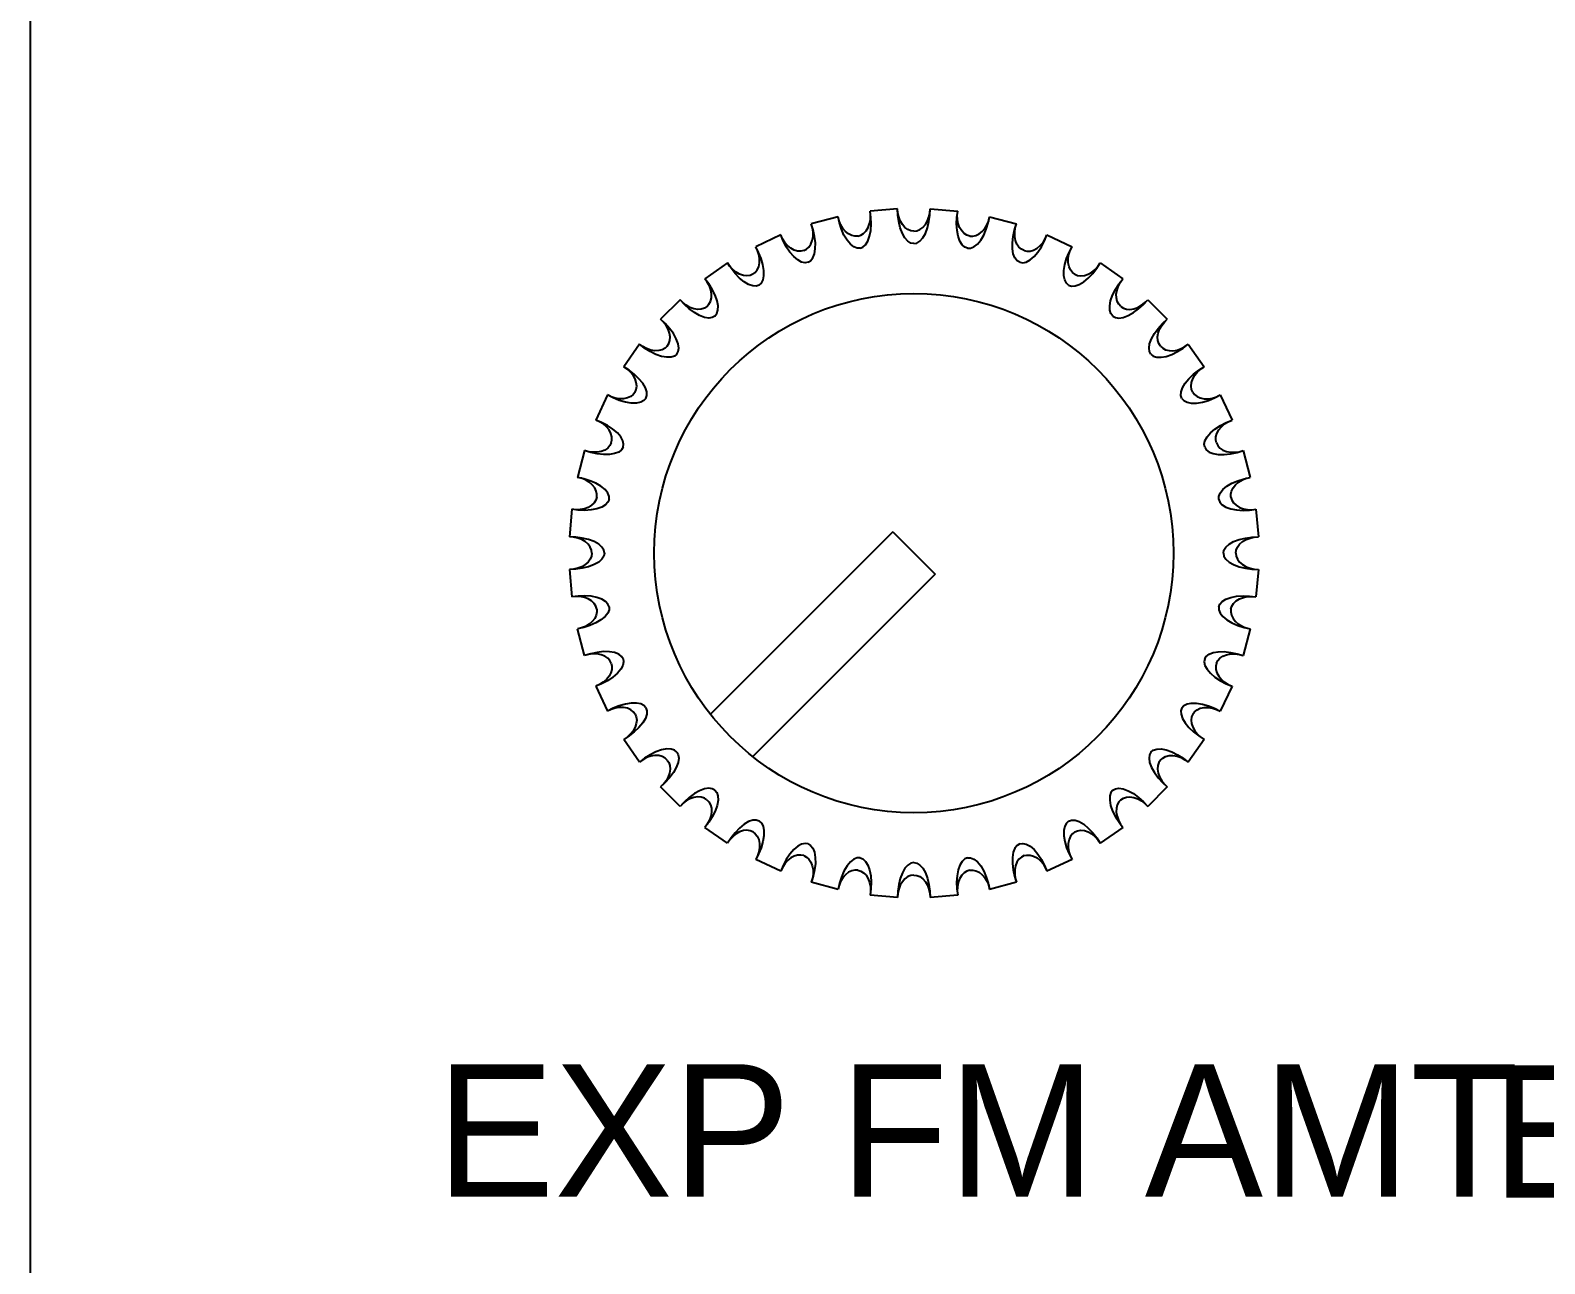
# Model space of a CAD drawing. Extents: x -1144 to 1154, y 0 to 128.
# Drawn here: x 0 to 30.34, y 63.45 to 88.16 of the extents above; entities that cross this region are included whole.
import ezdxf

# ---------------------------------------------------------------- set-up
doc = ezdxf.new("R2010")
doc.units = 0
doc.linetypes.add('BORDER', pattern=[0.875, 0.25, -0.125, 0.25, -0.125, 0, -0.125])
doc.layers.add('LAYER1', color=7, linetype='CONTINUOUS')
doc.styles.add('TEXT542166', font='txt', dxfattribs={"height": 0.2})
doc.styles.add('TEXT542178', font='txt', dxfattribs={"height": 0.2})

msp = doc.modelspace()

# ---------------------------------------------------------------- linework, layer by layer
at = {"layer": 'LAYER1', "color": 178}
for p, q in [((0, 128.5), (0, 0)), ((16.182, 84.422), (15.645, 84.278)), ((17.375, 84.583), (16.822, 84.535)), ((18.025, 84.583), (18.578, 84.535)), ((19.218, 84.422), (19.755, 84.278)), ((15.035, 84.056), (14.531, 83.821)), ((20.365, 84.056), (20.869, 83.821)), ((13.969, 83.496), (13.514, 83.178)), ((21.431, 83.496), (21.886, 83.178)), ((13.016, 82.76), (12.623, 82.367)), ((22.384, 82.76), (22.777, 82.367)), ((12.205, 81.869), (11.887, 81.415)), ((23.195, 81.869), (23.513, 81.415)), ((11.562, 80.852), (11.327, 80.348)), ((23.838, 80.852), (24.073, 80.348)), ((11.105, 79.738), (10.961, 79.201)), ((24.295, 79.738), (24.439, 79.201)), ((10.848, 78.561), (10.8, 78.008)), ((24.552, 78.561), (24.6, 78.008)), ((17.276, 78.107), (13.623, 74.455)), ((17.276, 78.107), (18.124, 77.259)), ((10.8, 77.358), (10.848, 76.805)), ((18.124, 77.259), (14.472, 73.606)), ((24.6, 77.358), (24.552, 76.805)), ((11.105, 75.629), (10.961, 76.165)), ((24.439, 76.165), (24.295, 75.629)), ((11.327, 75.018), (11.562, 74.515)), ((24.073, 75.018), (23.838, 74.515)), ((12.205, 73.497), (11.887, 73.952)), ((23.513, 73.952), (23.195, 73.497)), ((13.016, 72.606), (12.623, 72.999)), ((22.777, 72.999), (22.384, 72.606)), ((13.969, 71.87), (13.514, 72.189)), ((21.886, 72.189), (21.431, 71.87)), ((15.035, 71.31), (14.531, 71.545)), ((20.869, 71.545), (20.365, 71.31)), ((16.182, 70.944), (15.645, 71.088)), ((19.755, 71.088), (19.218, 70.944)), ((17.375, 70.783), (16.822, 70.832)), ((18.578, 70.832), (18.025, 70.783))]:
    msp.add_line(p, q, dxfattribs=at)
for points in [[(16.58, 84.035, 0), (16.52, 84.032, 0), (16.457, 84.046, 0), (16.392, 84.077, 0), (16.331, 84.125, 0), (16.277, 84.189, 0), (16.233, 84.263, 0), (16.201, 84.342, 0), (16.182, 84.422, 0)], [(16.623, 83.789, 0), (16.563, 83.79, 0), (16.497, 83.817, 0), (16.428, 83.87, 0), (16.361, 83.951, 0), (16.3, 84.054, 0), (16.249, 84.172, 0), (16.209, 84.297, 0), (16.182, 84.422, 0)], [(16.58, 84.035, 0), (16.637, 84.053, 0), (16.692, 84.087, 0), (16.742, 84.138, 0), (16.783, 84.205, 0), (16.812, 84.283, 0), (16.828, 84.368, 0), (16.831, 84.453, 0), (16.822, 84.535, 0)], [(16.623, 83.789, 0), (16.68, 83.811, 0), (16.733, 83.858, 0), (16.779, 83.932, 0), (16.814, 84.031, 0), (16.836, 84.148, 0), (16.844, 84.277, 0), (16.839, 84.408, 0), (16.822, 84.535, 0)], [(17.7, 83.883, 0), (17.641, 83.895, 0), (17.58, 83.932, 0), (17.522, 83.997, 0), (17.47, 84.088, 0), (17.428, 84.2, 0), (17.398, 84.326, 0), (17.38, 84.456, 0), (17.375, 84.583, 0)], [(17.7, 84.133, 0), (17.641, 84.141, 0), (17.58, 84.165, 0), (17.522, 84.207, 0), (17.47, 84.265, 0), (17.428, 84.337, 0), (17.398, 84.418, 0), (17.38, 84.501, 0), (17.375, 84.583, 0)], [(17.7, 83.883, 0), (17.759, 83.895, 0), (17.82, 83.932, 0), (17.878, 83.997, 0), (17.93, 84.088, 0), (17.972, 84.2, 0), (18.002, 84.326, 0), (18.02, 84.456, 0), (18.025, 84.583, 0)], [(17.7, 84.133, 0), (17.759, 84.141, 0), (17.82, 84.165, 0), (17.878, 84.207, 0), (17.93, 84.265, 0), (17.972, 84.337, 0), (18.002, 84.418, 0), (18.02, 84.501, 0), (18.025, 84.583, 0)], [(18.777, 83.789, 0), (18.72, 83.811, 0), (18.667, 83.858, 0), (18.621, 83.932, 0), (18.586, 84.031, 0), (18.564, 84.148, 0), (18.556, 84.277, 0), (18.561, 84.408, 0), (18.578, 84.535, 0)], [(18.82, 84.035, 0), (18.763, 84.053, 0), (18.708, 84.087, 0), (18.658, 84.138, 0), (18.617, 84.205, 0), (18.588, 84.283, 0), (18.572, 84.368, 0), (18.569, 84.453, 0), (18.578, 84.535, 0)], [(18.777, 83.789, 0), (18.837, 83.79, 0), (18.903, 83.817, 0), (18.972, 83.87, 0), (19.039, 83.951, 0), (19.1, 84.054, 0), (19.151, 84.172, 0), (19.191, 84.297, 0), (19.218, 84.422, 0)], [(18.82, 84.035, 0), (18.88, 84.032, 0), (18.943, 84.046, 0), (19.008, 84.077, 0), (19.069, 84.125, 0), (19.123, 84.189, 0), (19.167, 84.263, 0), (19.199, 84.342, 0), (19.218, 84.422, 0)], [(15.494, 83.744, 0), (15.436, 83.731, 0), (15.371, 83.733, 0), (15.302, 83.752, 0), (15.233, 83.789, 0), (15.169, 83.843, 0), (15.113, 83.908, 0), (15.068, 83.981, 0), (15.035, 84.056, 0)], [(15.579, 83.509, 0), (15.52, 83.5, 0), (15.45, 83.515, 0), (15.373, 83.556, 0), (15.293, 83.623, 0), (15.215, 83.714, 0), (15.144, 83.822, 0), (15.083, 83.938, 0), (15.035, 84.056, 0)], [(15.494, 83.744, 0), (15.547, 83.771, 0), (15.596, 83.815, 0), (15.636, 83.874, 0), (15.665, 83.947, 0), (15.68, 84.029, 0), (15.681, 84.115, 0), (15.668, 84.199, 0), (15.645, 84.278, 0)], [(15.579, 83.509, 0), (15.631, 83.54, 0), (15.675, 83.596, 0), (15.708, 83.677, 0), (15.725, 83.781, 0), (15.727, 83.9, 0), (15.712, 84.028, 0), (15.684, 84.157, 0), (15.645, 84.278, 0)], [(19.821, 83.509, 0), (19.769, 83.54, 0), (19.725, 83.596, 0), (19.692, 83.677, 0), (19.675, 83.781, 0), (19.673, 83.9, 0), (19.688, 84.028, 0), (19.716, 84.157, 0), (19.755, 84.278, 0)], [(19.906, 83.744, 0), (19.853, 83.771, 0), (19.804, 83.815, 0), (19.764, 83.874, 0), (19.735, 83.947, 0), (19.72, 84.029, 0), (19.719, 84.115, 0), (19.732, 84.199, 0), (19.755, 84.278, 0)], [(19.821, 83.509, 0), (19.88, 83.5, 0), (19.95, 83.515, 0), (20.027, 83.556, 0), (20.107, 83.623, 0), (20.185, 83.714, 0), (20.256, 83.822, 0), (20.317, 83.938, 0), (20.365, 84.056, 0)], [(19.906, 83.744, 0), (19.964, 83.731, 0), (20.029, 83.733, 0), (20.098, 83.752, 0), (20.167, 83.789, 0), (20.231, 83.843, 0), (20.287, 83.908, 0), (20.332, 83.981, 0), (20.365, 84.056, 0)], [(14.475, 83.269, 0), (14.522, 83.305, 0), (14.563, 83.356, 0), (14.592, 83.421, 0), (14.608, 83.498, 0), (14.609, 83.582, 0), (14.594, 83.666, 0), (14.568, 83.748, 0), (14.531, 83.821, 0)], [(14.6, 83.053, 0), (14.645, 83.092, 0), (14.679, 83.155, 0), (14.697, 83.24, 0), (14.696, 83.345, 0), (14.677, 83.463, 0), (14.64, 83.587, 0), (14.59, 83.708, 0), (14.531, 83.821, 0)], [(20.8, 83.053, 0), (20.755, 83.092, 0), (20.721, 83.155, 0), (20.703, 83.24, 0), (20.704, 83.345, 0), (20.723, 83.463, 0), (20.76, 83.587, 0), (20.81, 83.708, 0), (20.869, 83.821, 0)], [(20.925, 83.269, 0), (20.878, 83.305, 0), (20.837, 83.356, 0), (20.808, 83.421, 0), (20.792, 83.498, 0), (20.791, 83.582, 0), (20.806, 83.666, 0), (20.832, 83.748, 0), (20.869, 83.821, 0)], [(14.475, 83.269, 0), (14.42, 83.246, 0), (14.356, 83.237, 0), (14.284, 83.244, 0), (14.21, 83.268, 0), (14.138, 83.31, 0), (14.071, 83.364, 0), (14.014, 83.428, 0), (13.969, 83.496, 0)], [(14.6, 83.053, 0), (14.543, 83.033, 0), (14.472, 83.035, 0), (14.389, 83.062, 0), (14.298, 83.115, 0), (14.206, 83.191, 0), (14.117, 83.285, 0), (14.037, 83.389, 0), (13.969, 83.496, 0)], [(20.8, 83.053, 0), (20.857, 83.033, 0), (20.928, 83.035, 0), (21.011, 83.062, 0), (21.102, 83.115, 0), (21.194, 83.191, 0), (21.283, 83.285, 0), (21.363, 83.389, 0), (21.431, 83.496, 0)], [(20.925, 83.269, 0), (20.98, 83.246, 0), (21.044, 83.237, 0), (21.116, 83.244, 0), (21.19, 83.268, 0), (21.262, 83.31, 0), (21.329, 83.364, 0), (21.386, 83.428, 0), (21.431, 83.496, 0)], [(13.554, 82.624, 0), (13.594, 82.668, 0), (13.625, 82.725, 0), (13.643, 82.795, 0), (13.645, 82.873, 0), (13.631, 82.955, 0), (13.603, 83.036, 0), (13.562, 83.112, 0), (13.514, 83.178, 0)], [(13.715, 82.433, 0), (13.752, 82.48, 0), (13.775, 82.547, 0), (13.778, 82.634, 0), (13.759, 82.737, 0), (13.719, 82.85, 0), (13.662, 82.966, 0), (13.591, 83.077, 0), (13.514, 83.178, 0)], [(21.685, 82.433, 0), (21.648, 82.48, 0), (21.625, 82.547, 0), (21.622, 82.634, 0), (21.641, 82.737, 0), (21.681, 82.85, 0), (21.738, 82.966, 0), (21.809, 83.077, 0), (21.886, 83.178, 0)], [(21.846, 82.624, 0), (21.806, 82.668, 0), (21.775, 82.725, 0), (21.757, 82.795, 0), (21.755, 82.873, 0), (21.769, 82.955, 0), (21.797, 83.036, 0), (21.838, 83.112, 0), (21.886, 83.178, 0)], [(13.554, 82.624, 0), (13.504, 82.592, 0), (13.442, 82.571, 0), (13.371, 82.566, 0), (13.293, 82.577, 0), (13.215, 82.605, 0), (13.14, 82.648, 0), (13.073, 82.701, 0), (13.016, 82.76, 0)], [(13.715, 82.433, 0), (13.662, 82.404, 0), (13.592, 82.393, 0), (13.505, 82.406, 0), (13.407, 82.442, 0), (13.303, 82.501, 0), (13.199, 82.577, 0), (13.102, 82.666, 0), (13.016, 82.76, 0)], [(21.685, 82.433, 0), (21.738, 82.404, 0), (21.808, 82.393, 0), (21.895, 82.406, 0), (21.993, 82.442, 0), (22.097, 82.501, 0), (22.201, 82.577, 0), (22.298, 82.666, 0), (22.384, 82.76, 0)], [(21.846, 82.624, 0), (21.896, 82.592, 0), (21.958, 82.571, 0), (22.029, 82.566, 0), (22.107, 82.577, 0), (22.185, 82.605, 0), (22.26, 82.648, 0), (22.327, 82.701, 0), (22.384, 82.76, 0)], [(12.759, 81.829, 0), (12.791, 81.879, 0), (12.812, 81.941, 0), (12.817, 82.013, 0), (12.806, 82.09, 0), (12.778, 82.169, 0), (12.735, 82.243, 0), (12.682, 82.311, 0), (12.623, 82.367, 0)], [(12.951, 81.668, 0), (12.98, 81.721, 0), (12.99, 81.792, 0), (12.977, 81.878, 0), (12.941, 81.976, 0), (12.882, 82.081, 0), (12.806, 82.184, 0), (12.717, 82.281, 0), (12.623, 82.367, 0)], [(22.449, 81.668, 0), (22.42, 81.721, 0), (22.41, 81.792, 0), (22.423, 81.878, 0), (22.459, 81.976, 0), (22.518, 82.081, 0), (22.594, 82.184, 0), (22.683, 82.281, 0), (22.777, 82.367, 0)], [(22.641, 81.829, 0), (22.609, 81.879, 0), (22.588, 81.941, 0), (22.583, 82.013, 0), (22.594, 82.09, 0), (22.622, 82.169, 0), (22.665, 82.243, 0), (22.718, 82.311, 0), (22.777, 82.367, 0)], [(12.759, 81.829, 0), (12.715, 81.789, 0), (12.658, 81.758, 0), (12.589, 81.74, 0), (12.51, 81.738, 0), (12.428, 81.752, 0), (12.347, 81.78, 0), (12.272, 81.821, 0), (12.205, 81.869, 0)], [(12.951, 81.668, 0), (12.904, 81.631, 0), (12.836, 81.608, 0), (12.749, 81.606, 0), (12.646, 81.624, 0), (12.533, 81.664, 0), (12.417, 81.721, 0), (12.306, 81.792, 0), (12.205, 81.869, 0)], [(22.449, 81.668, 0), (22.496, 81.631, 0), (22.564, 81.608, 0), (22.651, 81.606, 0), (22.754, 81.624, 0), (22.867, 81.664, 0), (22.983, 81.721, 0), (23.094, 81.792, 0), (23.195, 81.869, 0)], [(22.641, 81.829, 0), (22.685, 81.789, 0), (22.742, 81.758, 0), (22.811, 81.74, 0), (22.89, 81.738, 0), (22.972, 81.752, 0), (23.053, 81.78, 0), (23.128, 81.821, 0), (23.195, 81.869, 0)], [(12.114, 80.908, 0), (12.137, 80.963, 0), (12.147, 81.028, 0), (12.139, 81.099, 0), (12.115, 81.173, 0), (12.074, 81.246, 0), (12.019, 81.312, 0), (11.955, 81.369, 0), (11.887, 81.415, 0)], [(12.331, 80.783, 0), (12.35, 80.84, 0), (12.348, 80.911, 0), (12.321, 80.994, 0), (12.268, 81.085, 0), (12.192, 81.177, 0), (12.099, 81.266, 0), (11.994, 81.346, 0), (11.887, 81.415, 0)], [(23.069, 80.783, 0), (23.05, 80.84, 0), (23.052, 80.911, 0), (23.079, 80.994, 0), (23.132, 81.085, 0), (23.208, 81.177, 0), (23.301, 81.266, 0), (23.406, 81.346, 0), (23.513, 81.415, 0)], [(23.286, 80.908, 0), (23.263, 80.963, 0), (23.253, 81.028, 0), (23.261, 81.099, 0), (23.285, 81.173, 0), (23.326, 81.246, 0), (23.381, 81.312, 0), (23.445, 81.369, 0), (23.513, 81.415, 0)], [(12.114, 80.908, 0), (12.078, 80.861, 0), (12.027, 80.82, 0), (11.962, 80.791, 0), (11.885, 80.775, 0), (11.802, 80.775, 0), (11.717, 80.789, 0), (11.636, 80.815, 0), (11.562, 80.852, 0)], [(12.331, 80.783, 0), (12.291, 80.738, 0), (12.228, 80.704, 0), (12.143, 80.686, 0), (12.038, 80.687, 0), (11.92, 80.706, 0), (11.796, 80.743, 0), (11.675, 80.793, 0), (11.562, 80.852, 0)], [(23.069, 80.783, 0), (23.109, 80.738, 0), (23.172, 80.704, 0), (23.257, 80.686, 0), (23.362, 80.687, 0), (23.48, 80.706, 0), (23.604, 80.743, 0), (23.725, 80.793, 0), (23.838, 80.852, 0)], [(23.286, 80.908, 0), (23.322, 80.861, 0), (23.373, 80.82, 0), (23.438, 80.791, 0), (23.515, 80.775, 0), (23.598, 80.775, 0), (23.683, 80.789, 0), (23.764, 80.815, 0), (23.838, 80.852, 0)], [(11.639, 79.889, 0), (11.652, 79.947, 0), (11.65, 80.012, 0), (11.631, 80.081, 0), (11.594, 80.15, 0), (11.54, 80.215, 0), (11.475, 80.27, 0), (11.402, 80.315, 0), (11.327, 80.348, 0)], [(11.874, 79.804, 0), (11.883, 79.863, 0), (11.869, 79.933, 0), (11.827, 80.01, 0), (11.76, 80.09, 0), (11.669, 80.168, 0), (11.561, 80.239, 0), (11.445, 80.3, 0), (11.327, 80.348, 0)], [(23.526, 79.804, 0), (23.517, 79.863, 0), (23.531, 79.933, 0), (23.573, 80.01, 0), (23.64, 80.09, 0), (23.731, 80.168, 0), (23.839, 80.239, 0), (23.955, 80.3, 0), (24.073, 80.348, 0)], [(23.761, 79.889, 0), (23.748, 79.947, 0), (23.75, 80.012, 0), (23.769, 80.081, 0), (23.806, 80.15, 0), (23.86, 80.215, 0), (23.925, 80.27, 0), (23.998, 80.315, 0), (24.073, 80.348, 0)], [(11.639, 79.889, 0), (11.612, 79.836, 0), (11.568, 79.788, 0), (11.509, 79.747, 0), (11.436, 79.718, 0), (11.354, 79.703, 0), (11.268, 79.703, 0), (11.184, 79.715, 0), (11.105, 79.738, 0)], [(11.874, 79.804, 0), (11.843, 79.752, 0), (11.787, 79.708, 0), (11.706, 79.676, 0), (11.603, 79.658, 0), (11.483, 79.657, 0), (11.355, 79.671, 0), (11.226, 79.699, 0), (11.105, 79.738, 0)], [(23.526, 79.804, 0), (23.557, 79.752, 0), (23.613, 79.708, 0), (23.694, 79.676, 0), (23.797, 79.658, 0), (23.917, 79.657, 0), (24.045, 79.671, 0), (24.174, 79.699, 0), (24.295, 79.738, 0)], [(23.761, 79.889, 0), (23.788, 79.836, 0), (23.832, 79.788, 0), (23.891, 79.747, 0), (23.964, 79.718, 0), (24.046, 79.703, 0), (24.132, 79.703, 0), (24.216, 79.715, 0), (24.295, 79.738, 0)], [(11.348, 78.803, 0), (11.351, 78.863, 0), (11.338, 78.926, 0), (11.307, 78.991, 0), (11.258, 79.052, 0), (11.194, 79.106, 0), (11.12, 79.15, 0), (11.041, 79.182, 0), (10.961, 79.201, 0)], [(11.594, 78.76, 0), (11.593, 78.82, 0), (11.567, 78.886, 0), (11.513, 78.955, 0), (11.432, 79.022, 0), (11.329, 79.083, 0), (11.211, 79.134, 0), (11.086, 79.174, 0), (10.961, 79.201, 0)], [(23.806, 78.76, 0), (23.807, 78.82, 0), (23.833, 78.886, 0), (23.887, 78.955, 0), (23.968, 79.022, 0), (24.071, 79.083, 0), (24.189, 79.134, 0), (24.314, 79.174, 0), (24.439, 79.201, 0)], [(24.052, 78.803, 0), (24.049, 78.863, 0), (24.062, 78.926, 0), (24.093, 78.991, 0), (24.142, 79.052, 0), (24.206, 79.106, 0), (24.28, 79.15, 0), (24.359, 79.182, 0), (24.439, 79.201, 0)], [(11.348, 78.803, 0), (11.33, 78.746, 0), (11.296, 78.691, 0), (11.245, 78.641, 0), (11.178, 78.6, 0), (11.1, 78.571, 0), (11.015, 78.555, 0), (10.93, 78.552, 0), (10.848, 78.561, 0)], [(11.594, 78.76, 0), (11.572, 78.704, 0), (11.525, 78.651, 0), (11.451, 78.605, 0), (11.352, 78.569, 0), (11.235, 78.547, 0), (11.106, 78.539, 0), (10.975, 78.545, 0), (10.848, 78.561, 0)], [(23.806, 78.76, 0), (23.828, 78.704, 0), (23.875, 78.651, 0), (23.949, 78.605, 0), (24.048, 78.569, 0), (24.165, 78.547, 0), (24.294, 78.539, 0), (24.425, 78.545, 0), (24.552, 78.561, 0)], [(24.052, 78.803, 0), (24.07, 78.746, 0), (24.104, 78.691, 0), (24.155, 78.641, 0), (24.222, 78.6, 0), (24.3, 78.571, 0), (24.385, 78.555, 0), (24.47, 78.552, 0), (24.552, 78.561, 0)], [(11.25, 77.683, 0), (11.242, 77.742, 0), (11.218, 77.803, 0), (11.177, 77.861, 0), (11.118, 77.913, 0), (11.046, 77.955, 0), (10.966, 77.985, 0), (10.882, 78.003, 0), (10.8, 78.008, 0)], [(11.5, 77.683, 0), (11.488, 77.742, 0), (11.451, 77.803, 0), (11.386, 77.861, 0), (11.295, 77.913, 0), (11.183, 77.955, 0), (11.058, 77.985, 0), (10.927, 78.003, 0), (10.8, 78.008, 0)], [(23.9, 77.683, 0), (23.912, 77.742, 0), (23.949, 77.803, 0), (24.014, 77.861, 0), (24.105, 77.913, 0), (24.217, 77.955, 0), (24.342, 77.985, 0), (24.473, 78.003, 0), (24.6, 78.008, 0)], [(24.15, 77.683, 0), (24.158, 77.742, 0), (24.182, 77.803, 0), (24.223, 77.861, 0), (24.282, 77.913, 0), (24.354, 77.955, 0), (24.434, 77.985, 0), (24.518, 78.003, 0), (24.6, 78.008, 0)], [(11.25, 77.683, 0), (11.242, 77.624, 0), (11.218, 77.564, 0), (11.177, 77.505, 0), (11.118, 77.453, 0), (11.046, 77.411, 0), (10.966, 77.381, 0), (10.882, 77.364, 0), (10.8, 77.358, 0)], [(11.5, 77.683, 0), (11.488, 77.624, 0), (11.451, 77.564, 0), (11.386, 77.505, 0), (11.295, 77.453, 0), (11.183, 77.411, 0), (11.058, 77.381, 0), (10.927, 77.364, 0), (10.8, 77.358, 0)], [(23.9, 77.683, 0), (23.912, 77.624, 0), (23.949, 77.564, 0), (24.014, 77.505, 0), (24.105, 77.453, 0), (24.217, 77.411, 0), (24.342, 77.381, 0), (24.473, 77.364, 0), (24.6, 77.358, 0)], [(24.15, 77.683, 0), (24.158, 77.624, 0), (24.182, 77.564, 0), (24.223, 77.505, 0), (24.282, 77.453, 0), (24.354, 77.411, 0), (24.434, 77.381, 0), (24.518, 77.364, 0), (24.6, 77.358, 0)], [(11.594, 76.607, 0), (11.572, 76.663, 0), (11.525, 76.716, 0), (11.451, 76.762, 0), (11.352, 76.797, 0), (11.235, 76.819, 0), (11.106, 76.827, 0), (10.975, 76.822, 0), (10.848, 76.805, 0)], [(11.348, 76.563, 0), (11.33, 76.62, 0), (11.296, 76.675, 0), (11.245, 76.725, 0), (11.178, 76.767, 0), (11.1, 76.796, 0), (11.015, 76.811, 0), (10.93, 76.814, 0), (10.848, 76.805, 0)], [(23.806, 76.607, 0), (23.828, 76.663, 0), (23.875, 76.716, 0), (23.949, 76.762, 0), (24.048, 76.797, 0), (24.165, 76.819, 0), (24.294, 76.827, 0), (24.425, 76.822, 0), (24.552, 76.805, 0)], [(24.052, 76.563, 0), (24.07, 76.62, 0), (24.104, 76.675, 0), (24.155, 76.725, 0), (24.222, 76.767, 0), (24.3, 76.796, 0), (24.385, 76.811, 0), (24.47, 76.814, 0), (24.552, 76.805, 0)], [(11.594, 76.607, 0), (11.593, 76.546, 0), (11.567, 76.48, 0), (11.513, 76.412, 0), (11.432, 76.345, 0), (11.329, 76.284, 0), (11.211, 76.232, 0), (11.086, 76.192, 0), (10.961, 76.165, 0)], [(11.348, 76.563, 0), (11.351, 76.504, 0), (11.338, 76.44, 0), (11.307, 76.375, 0), (11.258, 76.314, 0), (11.194, 76.26, 0), (11.12, 76.216, 0), (11.041, 76.184, 0), (10.961, 76.165, 0)], [(23.806, 76.607, 0), (23.807, 76.546, 0), (23.833, 76.48, 0), (23.887, 76.412, 0), (23.968, 76.345, 0), (24.071, 76.284, 0), (24.189, 76.232, 0), (24.314, 76.192, 0), (24.439, 76.165, 0)], [(24.052, 76.563, 0), (24.049, 76.504, 0), (24.062, 76.44, 0), (24.093, 76.375, 0), (24.142, 76.314, 0), (24.206, 76.26, 0), (24.28, 76.216, 0), (24.359, 76.184, 0), (24.439, 76.165, 0)], [(11.874, 75.563, 0), (11.843, 75.614, 0), (11.787, 75.658, 0), (11.706, 75.691, 0), (11.603, 75.708, 0), (11.483, 75.71, 0), (11.355, 75.695, 0), (11.226, 75.667, 0), (11.105, 75.629, 0)], [(11.639, 75.477, 0), (11.612, 75.53, 0), (11.568, 75.579, 0), (11.509, 75.619, 0), (11.436, 75.648, 0), (11.354, 75.663, 0), (11.268, 75.664, 0), (11.184, 75.652, 0), (11.105, 75.629, 0)], [(11.874, 75.563, 0), (11.883, 75.503, 0), (11.869, 75.433, 0), (11.827, 75.357, 0), (11.76, 75.277, 0), (11.669, 75.199, 0), (11.561, 75.127, 0), (11.445, 75.066, 0), (11.327, 75.018, 0)], [(23.526, 75.563, 0), (23.517, 75.503, 0), (23.531, 75.433, 0), (23.573, 75.357, 0), (23.64, 75.277, 0), (23.731, 75.199, 0), (23.839, 75.127, 0), (23.955, 75.066, 0), (24.073, 75.018, 0)], [(23.526, 75.563, 0), (23.557, 75.614, 0), (23.613, 75.658, 0), (23.694, 75.691, 0), (23.797, 75.708, 0), (23.917, 75.71, 0), (24.045, 75.695, 0), (24.174, 75.667, 0), (24.295, 75.629, 0)], [(23.761, 75.477, 0), (23.788, 75.53, 0), (23.832, 75.579, 0), (23.891, 75.619, 0), (23.964, 75.648, 0), (24.046, 75.663, 0), (24.132, 75.664, 0), (24.216, 75.652, 0), (24.295, 75.629, 0)], [(11.639, 75.477, 0), (11.652, 75.419, 0), (11.65, 75.354, 0), (11.631, 75.285, 0), (11.594, 75.216, 0), (11.54, 75.152, 0), (11.475, 75.096, 0), (11.402, 75.051, 0), (11.327, 75.018, 0)], [(23.761, 75.477, 0), (23.748, 75.419, 0), (23.75, 75.354, 0), (23.769, 75.285, 0), (23.806, 75.216, 0), (23.86, 75.152, 0), (23.925, 75.096, 0), (23.998, 75.051, 0), (24.073, 75.018, 0)], [(12.331, 74.583, 0), (12.291, 74.628, 0), (12.228, 74.662, 0), (12.143, 74.68, 0), (12.038, 74.68, 0), (11.92, 74.66, 0), (11.796, 74.624, 0), (11.675, 74.574, 0), (11.562, 74.515, 0)], [(23.069, 74.583, 0), (23.109, 74.628, 0), (23.172, 74.662, 0), (23.257, 74.68, 0), (23.362, 74.68, 0), (23.48, 74.66, 0), (23.604, 74.624, 0), (23.725, 74.574, 0), (23.838, 74.515, 0)], [(12.114, 74.458, 0), (12.078, 74.506, 0), (12.027, 74.546, 0), (11.962, 74.575, 0), (11.885, 74.591, 0), (11.802, 74.592, 0), (11.717, 74.578, 0), (11.636, 74.551, 0), (11.562, 74.515, 0)], [(12.331, 74.583, 0), (12.35, 74.526, 0), (12.348, 74.455, 0), (12.321, 74.372, 0), (12.268, 74.282, 0), (12.192, 74.189, 0), (12.099, 74.1, 0), (11.994, 74.02, 0), (11.887, 73.952, 0)], [(12.114, 74.458, 0), (12.137, 74.403, 0), (12.147, 74.339, 0), (12.139, 74.267, 0), (12.115, 74.193, 0), (12.074, 74.121, 0), (12.019, 74.054, 0), (11.955, 73.997, 0), (11.887, 73.952, 0)], [(23.069, 74.583, 0), (23.05, 74.526, 0), (23.052, 74.455, 0), (23.079, 74.372, 0), (23.132, 74.282, 0), (23.208, 74.189, 0), (23.301, 74.1, 0), (23.406, 74.02, 0), (23.513, 73.952, 0)], [(23.286, 74.458, 0), (23.263, 74.403, 0), (23.253, 74.339, 0), (23.261, 74.267, 0), (23.285, 74.193, 0), (23.326, 74.121, 0), (23.381, 74.054, 0), (23.445, 73.997, 0), (23.513, 73.952, 0)], [(23.286, 74.458, 0), (23.322, 74.506, 0), (23.373, 74.546, 0), (23.438, 74.575, 0), (23.515, 74.591, 0), (23.598, 74.592, 0), (23.683, 74.578, 0), (23.764, 74.551, 0), (23.838, 74.515, 0)], [(12.951, 73.698, 0), (12.904, 73.736, 0), (12.836, 73.758, 0), (12.749, 73.761, 0), (12.646, 73.742, 0), (12.533, 73.702, 0), (12.417, 73.645, 0), (12.306, 73.575, 0), (12.205, 73.497, 0)], [(22.449, 73.698, 0), (22.496, 73.736, 0), (22.564, 73.758, 0), (22.651, 73.761, 0), (22.754, 73.742, 0), (22.867, 73.702, 0), (22.983, 73.645, 0), (23.094, 73.575, 0), (23.195, 73.497, 0)], [(12.759, 73.537, 0), (12.715, 73.578, 0), (12.658, 73.608, 0), (12.589, 73.626, 0), (12.51, 73.628, 0), (12.428, 73.615, 0), (12.347, 73.586, 0), (12.272, 73.545, 0), (12.205, 73.497, 0)], [(12.951, 73.698, 0), (12.98, 73.645, 0), (12.99, 73.575, 0), (12.977, 73.488, 0), (12.941, 73.39, 0), (12.882, 73.286, 0), (12.806, 73.182, 0), (12.717, 73.085, 0), (12.623, 72.999, 0)], [(12.759, 73.537, 0), (12.791, 73.487, 0), (12.812, 73.425, 0), (12.817, 73.354, 0), (12.806, 73.276, 0), (12.778, 73.198, 0), (12.735, 73.123, 0), (12.682, 73.056, 0), (12.623, 72.999, 0)], [(22.449, 73.698, 0), (22.42, 73.645, 0), (22.41, 73.575, 0), (22.423, 73.488, 0), (22.459, 73.39, 0), (22.518, 73.286, 0), (22.594, 73.182, 0), (22.683, 73.085, 0), (22.777, 72.999, 0)], [(22.641, 73.537, 0), (22.609, 73.487, 0), (22.588, 73.425, 0), (22.583, 73.354, 0), (22.594, 73.276, 0), (22.622, 73.198, 0), (22.665, 73.123, 0), (22.718, 73.056, 0), (22.777, 72.999, 0)], [(22.641, 73.537, 0), (22.685, 73.578, 0), (22.742, 73.608, 0), (22.811, 73.626, 0), (22.89, 73.628, 0), (22.972, 73.615, 0), (23.053, 73.586, 0), (23.128, 73.545, 0), (23.195, 73.497, 0)], [(13.715, 72.934, 0), (13.662, 72.963, 0), (13.592, 72.973, 0), (13.505, 72.961, 0), (13.407, 72.924, 0), (13.303, 72.866, 0), (13.199, 72.789, 0), (13.102, 72.7, 0), (13.016, 72.606, 0)], [(13.715, 72.934, 0), (13.752, 72.887, 0), (13.775, 72.819, 0), (13.778, 72.732, 0), (13.759, 72.629, 0), (13.719, 72.516, 0), (13.662, 72.401, 0), (13.591, 72.29, 0), (13.514, 72.189, 0)], [(21.685, 72.934, 0), (21.648, 72.887, 0), (21.625, 72.819, 0), (21.622, 72.732, 0), (21.641, 72.629, 0), (21.681, 72.516, 0), (21.738, 72.401, 0), (21.809, 72.29, 0), (21.886, 72.189, 0)], [(21.685, 72.934, 0), (21.738, 72.963, 0), (21.808, 72.973, 0), (21.895, 72.961, 0), (21.993, 72.924, 0), (22.097, 72.866, 0), (22.201, 72.789, 0), (22.298, 72.7, 0), (22.384, 72.606, 0)], [(13.554, 72.742, 0), (13.504, 72.774, 0), (13.442, 72.795, 0), (13.371, 72.8, 0), (13.293, 72.789, 0), (13.215, 72.761, 0), (13.14, 72.719, 0), (13.073, 72.666, 0), (13.016, 72.606, 0)], [(13.554, 72.742, 0), (13.594, 72.698, 0), (13.625, 72.641, 0), (13.643, 72.572, 0), (13.645, 72.493, 0), (13.631, 72.411, 0), (13.603, 72.33, 0), (13.562, 72.255, 0), (13.514, 72.189, 0)], [(21.846, 72.742, 0), (21.806, 72.698, 0), (21.775, 72.641, 0), (21.757, 72.572, 0), (21.755, 72.493, 0), (21.769, 72.411, 0), (21.797, 72.33, 0), (21.838, 72.255, 0), (21.886, 72.189, 0)], [(21.846, 72.742, 0), (21.896, 72.774, 0), (21.958, 72.795, 0), (22.029, 72.8, 0), (22.107, 72.789, 0), (22.185, 72.761, 0), (22.26, 72.719, 0), (22.327, 72.666, 0), (22.384, 72.606, 0)], [(14.6, 72.314, 0), (14.543, 72.333, 0), (14.472, 72.331, 0), (14.389, 72.304, 0), (14.298, 72.251, 0), (14.206, 72.175, 0), (14.117, 72.082, 0), (14.037, 71.978, 0), (13.969, 71.87, 0)], [(14.6, 72.314, 0), (14.645, 72.274, 0), (14.679, 72.211, 0), (14.697, 72.126, 0), (14.696, 72.021, 0), (14.677, 71.903, 0), (14.64, 71.78, 0), (14.59, 71.658, 0), (14.531, 71.545, 0)], [(20.8, 72.314, 0), (20.755, 72.274, 0), (20.721, 72.211, 0), (20.703, 72.126, 0), (20.704, 72.021, 0), (20.723, 71.903, 0), (20.76, 71.78, 0), (20.81, 71.658, 0), (20.869, 71.545, 0)], [(20.8, 72.314, 0), (20.857, 72.333, 0), (20.928, 72.331, 0), (21.011, 72.304, 0), (21.102, 72.251, 0), (21.194, 72.175, 0), (21.283, 72.082, 0), (21.363, 71.978, 0), (21.431, 71.87, 0)], [(14.475, 72.097, 0), (14.42, 72.12, 0), (14.356, 72.13, 0), (14.284, 72.123, 0), (14.21, 72.098, 0), (14.138, 72.057, 0), (14.071, 72.002, 0), (14.014, 71.938, 0), (13.969, 71.87, 0)], [(14.475, 72.097, 0), (14.522, 72.061, 0), (14.563, 72.01, 0), (14.592, 71.945, 0), (14.608, 71.868, 0), (14.609, 71.785, 0), (14.594, 71.7, 0), (14.568, 71.619, 0), (14.531, 71.545, 0)], [(20.925, 72.097, 0), (20.878, 72.061, 0), (20.837, 72.01, 0), (20.808, 71.945, 0), (20.792, 71.868, 0), (20.791, 71.785, 0), (20.806, 71.7, 0), (20.832, 71.619, 0), (20.869, 71.545, 0)], [(20.925, 72.097, 0), (20.98, 72.12, 0), (21.044, 72.13, 0), (21.116, 72.123, 0), (21.19, 72.098, 0), (21.262, 72.057, 0), (21.329, 72.002, 0), (21.386, 71.938, 0), (21.431, 71.87, 0)], [(15.579, 71.857, 0), (15.52, 71.866, 0), (15.45, 71.852, 0), (15.373, 71.811, 0), (15.293, 71.743, 0), (15.215, 71.652, 0), (15.144, 71.545, 0), (15.083, 71.428, 0), (15.035, 71.31, 0)], [(15.494, 71.622, 0), (15.436, 71.635, 0), (15.371, 71.633, 0), (15.302, 71.614, 0), (15.233, 71.577, 0), (15.169, 71.524, 0), (15.113, 71.458, 0), (15.068, 71.385, 0), (15.035, 71.31, 0)], [(15.494, 71.622, 0), (15.547, 71.595, 0), (15.596, 71.552, 0), (15.636, 71.492, 0), (15.665, 71.42, 0), (15.68, 71.338, 0), (15.681, 71.252, 0), (15.668, 71.167, 0), (15.645, 71.088, 0)], [(15.579, 71.857, 0), (15.631, 71.826, 0), (15.675, 71.77, 0), (15.708, 71.689, 0), (15.725, 71.586, 0), (15.727, 71.466, 0), (15.712, 71.338, 0), (15.684, 71.21, 0), (15.645, 71.088, 0)], [(19.821, 71.857, 0), (19.769, 71.826, 0), (19.725, 71.77, 0), (19.692, 71.689, 0), (19.675, 71.586, 0), (19.673, 71.466, 0), (19.688, 71.338, 0), (19.716, 71.21, 0), (19.755, 71.088, 0)], [(19.906, 71.622, 0), (19.853, 71.595, 0), (19.804, 71.552, 0), (19.764, 71.492, 0), (19.735, 71.42, 0), (19.72, 71.338, 0), (19.719, 71.252, 0), (19.732, 71.167, 0), (19.755, 71.088, 0)], [(19.821, 71.857, 0), (19.88, 71.866, 0), (19.95, 71.852, 0), (20.027, 71.811, 0), (20.107, 71.743, 0), (20.185, 71.652, 0), (20.256, 71.545, 0), (20.317, 71.428, 0), (20.365, 71.31, 0)], [(19.906, 71.622, 0), (19.964, 71.635, 0), (20.029, 71.633, 0), (20.098, 71.614, 0), (20.167, 71.577, 0), (20.231, 71.524, 0), (20.287, 71.458, 0), (20.332, 71.385, 0), (20.365, 71.31, 0)], [(16.623, 71.577, 0), (16.563, 71.576, 0), (16.497, 71.55, 0), (16.428, 71.496, 0), (16.361, 71.415, 0), (16.3, 71.312, 0), (16.249, 71.194, 0), (16.209, 71.069, 0), (16.182, 70.944, 0)], [(16.58, 71.331, 0), (16.52, 71.334, 0), (16.457, 71.321, 0), (16.392, 71.29, 0), (16.331, 71.241, 0), (16.277, 71.178, 0), (16.233, 71.104, 0), (16.201, 71.024, 0), (16.182, 70.944, 0)], [(16.58, 71.331, 0), (16.637, 71.313, 0), (16.692, 71.279, 0), (16.742, 71.228, 0), (16.783, 71.161, 0), (16.812, 71.083, 0), (16.828, 70.999, 0), (16.831, 70.913, 0), (16.822, 70.832, 0)], [(16.623, 71.577, 0), (16.68, 71.556, 0), (16.733, 71.508, 0), (16.779, 71.434, 0), (16.814, 71.335, 0), (16.836, 71.218, 0), (16.844, 71.089, 0), (16.839, 70.958, 0), (16.822, 70.832, 0)], [(17.7, 71.483, 0), (17.641, 71.471, 0), (17.58, 71.434, 0), (17.522, 71.369, 0), (17.47, 71.278, 0), (17.428, 71.166, 0), (17.398, 71.041, 0), (17.38, 70.91, 0), (17.375, 70.783, 0)], [(17.7, 71.483, 0), (17.759, 71.471, 0), (17.82, 71.434, 0), (17.878, 71.369, 0), (17.93, 71.278, 0), (17.972, 71.166, 0), (18.002, 71.041, 0), (18.02, 70.91, 0), (18.025, 70.783, 0)], [(18.777, 71.577, 0), (18.72, 71.556, 0), (18.667, 71.508, 0), (18.621, 71.434, 0), (18.586, 71.335, 0), (18.564, 71.218, 0), (18.556, 71.089, 0), (18.561, 70.958, 0), (18.578, 70.832, 0)], [(18.82, 71.331, 0), (18.763, 71.313, 0), (18.708, 71.279, 0), (18.658, 71.228, 0), (18.617, 71.161, 0), (18.588, 71.083, 0), (18.572, 70.999, 0), (18.569, 70.913, 0), (18.578, 70.832, 0)], [(18.777, 71.577, 0), (18.837, 71.576, 0), (18.903, 71.55, 0), (18.972, 71.496, 0), (19.039, 71.415, 0), (19.1, 71.312, 0), (19.151, 71.194, 0), (19.191, 71.069, 0), (19.218, 70.944, 0)], [(18.82, 71.331, 0), (18.88, 71.334, 0), (18.943, 71.321, 0), (19.008, 71.29, 0), (19.069, 71.241, 0), (19.123, 71.178, 0), (19.167, 71.104, 0), (19.199, 71.024, 0), (19.218, 70.944, 0)], [(17.7, 71.233, 0), (17.641, 71.226, 0), (17.58, 71.202, 0), (17.522, 71.16, 0), (17.47, 71.101, 0), (17.428, 71.029, 0), (17.398, 70.949, 0), (17.38, 70.865, 0), (17.375, 70.783, 0)], [(17.7, 71.233, 0), (17.759, 71.226, 0), (17.82, 71.202, 0), (17.878, 71.16, 0), (17.93, 71.101, 0), (17.972, 71.029, 0), (18.002, 70.949, 0), (18.02, 70.865, 0), (18.025, 70.783, 0)]]:
    msp.add_polyline3d(points, dxfattribs=at)
msp.add_circle((17.7, 77.683), 5.2, dxfattribs=at)

# ---------------------------------------------------------------- texts
at = {"layer": 'LAYER1', "color": 178, "linetype": 'BORDER'}
for s, style, p in [('EXP FM AMT', 'TEXT542166', (8.134, 64.791)), ('EXP CV', 'TEXT542178', (29.275, 64.77))]:
    msp.add_text(s, height=2.653, dxfattribs=dict(at, style=style)).set_placement(p)

doc.saveas('drawing.dxf')
